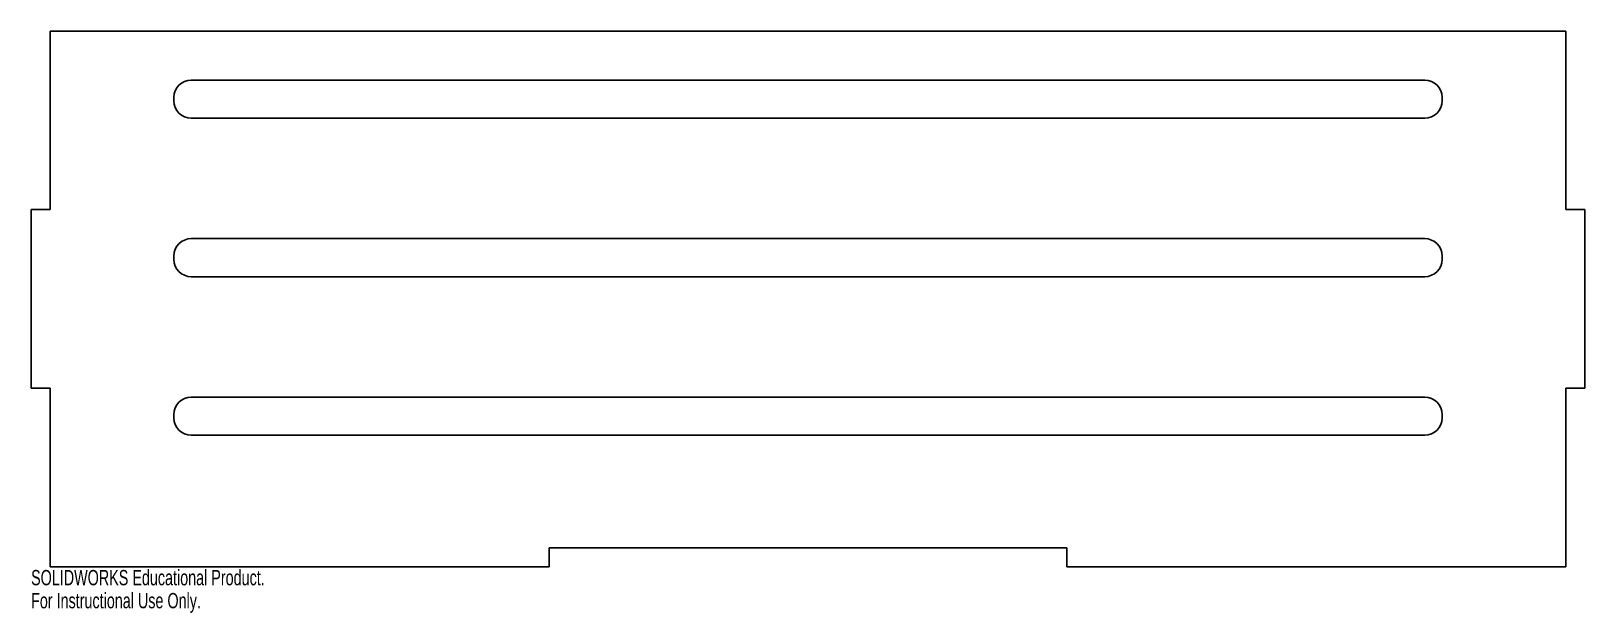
# Model space of a CAD drawing. Header units: millimetres. Extents: x 0 to 490, y -15 to 169.
import ezdxf

# ---------------------------------------------------------------- set-up
doc = ezdxf.new("R2010")
doc.units = ezdxf.units.MM
doc.styles.add('SLDTEXTSTYLE0', font='TXT', dxfattribs={"width": 0.7})

msp = doc.modelspace()

# ---------------------------------------------------------------- linework, layer by layer
at = {"color": 7, "linetype": 'Continuous', "lineweight": 25}
for p, q in [((484, 168.89), (6, 168.89)), ((6, 112.59), (6, 168.89)), ((484, 168.89), (484, 112.59)), ((439.5, 153.45), (50.5, 153.45)), ((45, 147.95), (45, 146.95)), ((445, 146.95), (445, 147.95)), ((50.5, 141.45), (439.5, 141.45)), ((0, 112.59), (0, 56.3)), ((0, 112.59), (6, 112.59)), ((484, 112.59), (490, 112.59)), ((490, 56.3), (490, 112.59)), ((439.5, 103.45), (50.5, 103.45)), ((45, 97.95), (45, 96.95)), ((445, 96.95), (445, 97.95)), ((50.5, 91.45), (439.5, 91.45)), ((6, 56.3), (0, 56.3)), ((6, 0), (6, 56.3)), ((484, 56.3), (484, 0)), ((490, 56.3), (484, 56.3)), ((439.5, 53.45), (50.5, 53.45)), ((45, 47.95), (45, 46.95)), ((445, 46.95), (445, 47.95)), ((50.5, 41.45), (439.5, 41.45)), ((163.33, 6), (163.33, 0)), ((326.67, 6), (163.33, 6)), ((326.67, 0), (326.67, 6)), ((6, 0), (163.33, 0)), ((326.67, 0), (484, 0))]:
    msp.add_line(p, q, dxfattribs=at)
for centre, start, end in [((50.5, 147.95), 90, 180), ((439.5, 147.95), 0, 90), ((50.5, 146.95), 180, 270), ((439.5, 146.95), 270, 0), ((50.5, 97.95), 90, 180), ((439.5, 97.95), 0, 90), ((50.5, 96.95), 180, 270), ((439.5, 96.95), 270, 0), ((50.5, 47.95), 90, 180), ((439.5, 47.95), 0, 90), ((50.5, 46.95), 180, 270), ((439.5, 46.95), 270, 0)]:
    msp.add_arc(centre, 5.5, start, end, dxfattribs=at)

# ---------------------------------------------------------------- texts
at = {"color": 7, "linetype": 'Continuous', "char_height": 4.8336, "attachment_point": 1, "style": 'SLDTEXTSTYLE0'}
for s, insert in [('SOLIDWORKS Educational Product.', (0, -1.02)), ('For Instructional Use Only.', (0, -8.27))]:
    msp.add_mtext(s, dxfattribs=dict(at, insert=insert))

doc.saveas('drawing.dxf')
